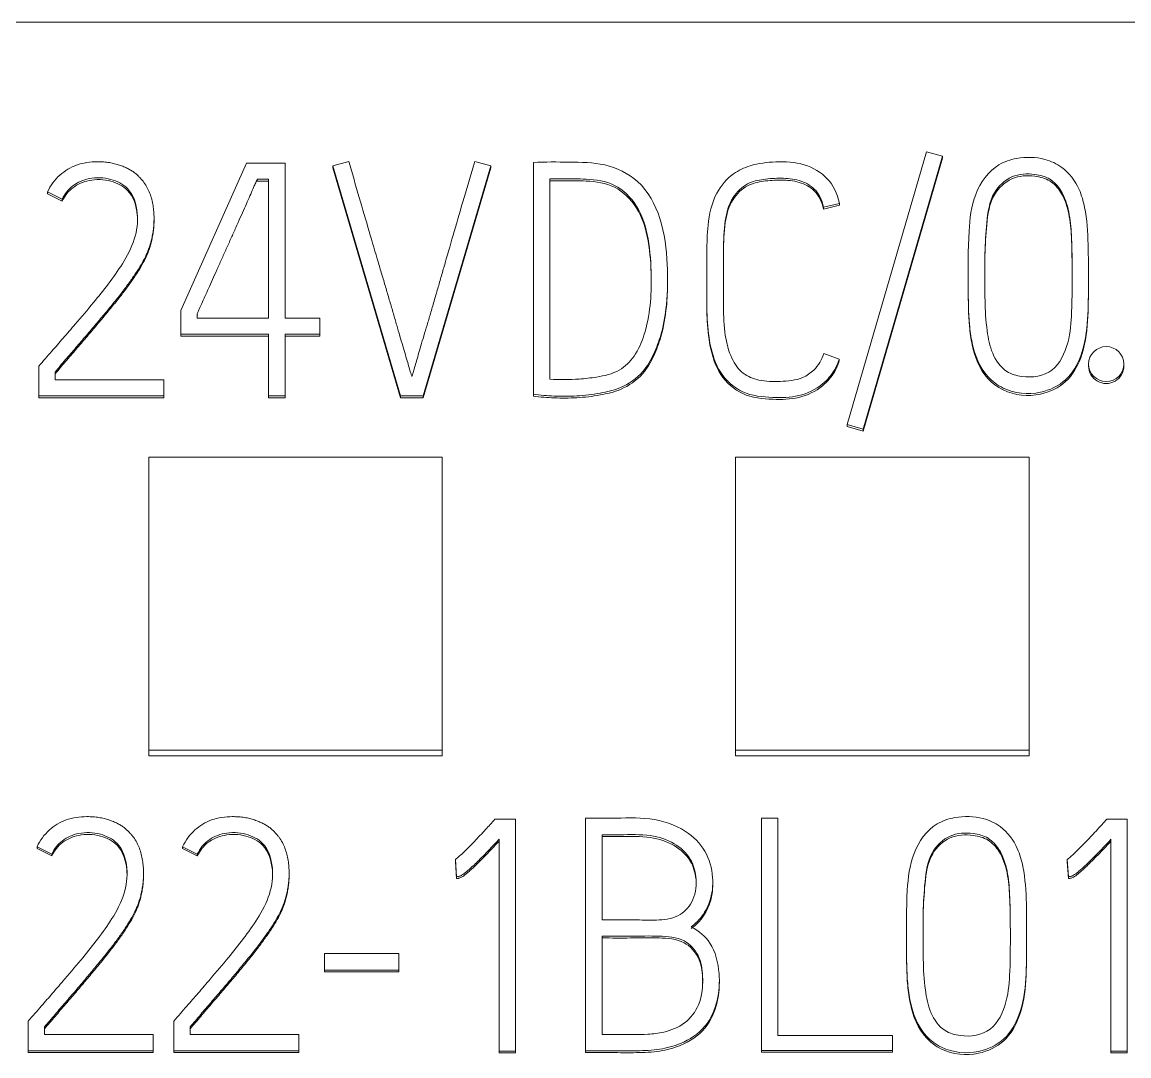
# Model space of a CAD drawing. Header units: millimetres. Extents: x 4137 to 6698, y 1400 to 3585.
# Drawn here: x 6123.78 to 6131.33, y 3365.75 to 3372.79 of the extents above; entities that cross this region are included whole.
import ezdxf

# ---------------------------------------------------------------- set-up
doc = ezdxf.new("R2010")
doc.units = ezdxf.units.MM
doc.layers.add('000-PI-Oprema', color=30, linetype='Continuous', lineweight=5)

msp = doc.modelspace()

# ---------------------------------------------------------------- linework, layer by layer
at = {"layer": '000-PI-Oprema', "color": 0, "linetype": 'ByBlock', "lineweight": 0}
for p, q in [((6142.0477, 3372.7912), (6117.2477, 3372.7912)), ((6129.9478, 3371.9076), (6129.4085, 3370.0476)), ((6130.0565, 3371.8768), (6129.9478, 3371.9076)), ((6125.3142, 3371.8306), (6124.8659, 3370.8268)), ((6125.5783, 3371.8306), (6125.3142, 3371.8306)), ((6125.5783, 3370.774), (6125.5783, 3371.8306)), ((6126.011, 3371.8416), (6125.9023, 3371.8108)), ((6126.9786, 3371.8108), (6126.8698, 3371.8416)), ((6127.2693, 3371.835), (6127.2693, 3370.2545)), ((6129.5172, 3370.0168), (6130.0565, 3371.8768)), ((6129.5172, 3370.0041), (6130.0565, 3371.8641)), ((6130.0565, 3371.8768), (6130.0565, 3371.8641)), ((6125.9023, 3371.8108), (6126.3638, 3370.2435)), ((6125.9023, 3371.8108), (6125.9023, 3371.7981)), ((6125.9023, 3371.7981), (6126.3638, 3370.2308)), ((6126.5192, 3370.2435), (6126.9786, 3371.8108)), ((6126.5192, 3370.2308), (6126.9786, 3371.7981)), ((6126.9786, 3371.8108), (6126.9786, 3371.7981)), ((6125.3874, 3371.7205), (6125.3874, 3371.7078)), ((6125.3874, 3371.7205), (6125.4651, 3371.7205)), ((6125.3874, 3371.7078), (6125.4651, 3371.7078)), ((6125.4651, 3371.7205), (6125.4651, 3370.774)), ((6127.3824, 3371.7227), (6127.3824, 3370.358)), ((6123.9583, 3371.6347), (6123.9583, 3371.622)), ((6124.0582, 3371.584), (6123.9583, 3371.6347)), ((6124.0582, 3371.5713), (6123.9583, 3371.622)), ((6124.0582, 3371.584), (6124.0582, 3371.5713)), ((6129.3552, 3371.5554), (6129.2465, 3371.529)), ((6129.3552, 3371.5427), (6129.2465, 3371.5163)), ((6129.2465, 3371.529), (6129.2465, 3371.5163)), ((6129.3552, 3371.5554), (6129.3552, 3371.5427)), ((6124.684, 3371.4424), (6124.684, 3371.4551)), ((6128.452, 3371.194), (6128.452, 3371.1813)), ((6128.4522, 3371.0589), (6128.4522, 3371.0716)), ((6130.2326, 3371.1236), (6130.2326, 3371.1109)), ((6131.0518, 3371.0799), (6131.0518, 3371.0926)), ((6128.1838, 3371.0171), (6128.1838, 3371.0298)), ((6128.4512, 3370.894), (6128.4512, 3370.8813)), ((6124.8659, 3370.8268), (6124.8659, 3370.6639)), ((6124.9769, 3370.774), (6124.9769, 3370.8026)), ((6124.9769, 3370.7899), (6124.9802, 3370.7971)), ((6125.4651, 3370.774), (6124.9769, 3370.774)), ((6125.8135, 3370.774), (6125.5783, 3370.774)), ((6125.8135, 3370.6639), (6125.8135, 3370.774)), ((6124.8659, 3370.6639), (6124.8659, 3370.6512)), ((6124.8659, 3370.6639), (6125.4651, 3370.6639)), ((6124.8659, 3370.6512), (6125.4651, 3370.6512)), ((6125.4651, 3370.6639), (6125.4651, 3370.2435)), ((6125.5783, 3370.2435), (6125.5783, 3370.6639)), ((6125.5783, 3370.6639), (6125.8135, 3370.6639)), ((6125.5783, 3370.6512), (6125.8135, 3370.6512)), ((6125.8135, 3370.6639), (6125.8135, 3370.6512)), ((6129.2487, 3370.5319), (6129.353, 3370.4945)), ((6129.353, 3370.4945), (6129.353, 3370.4818)), ((6123.8984, 3370.2435), (6123.8984, 3370.446)), ((6124.0093, 3370.4064), (6124.0093, 3370.3536)), ((6131.0529, 3370.4601), (6131.0529, 3370.4474)), ((6131.2934, 3370.4474), (6131.2934, 3370.4601)), ((6124.0093, 3370.3536), (6124.7505, 3370.3536)), ((6124.7505, 3370.3536), (6124.7505, 3370.2435)), ((6123.8984, 3370.2435), (6123.8984, 3370.2308)), ((6124.7505, 3370.2435), (6123.8984, 3370.2435)), ((6124.7505, 3370.2435), (6124.7505, 3370.2308)), ((6125.4651, 3370.2435), (6125.5783, 3370.2435)), ((6125.4651, 3370.2435), (6125.4651, 3370.2308)), ((6125.5783, 3370.2435), (6125.5783, 3370.2308)), ((6126.3638, 3370.2435), (6126.5192, 3370.2435)), ((6126.3638, 3370.2435), (6126.3638, 3370.2308)), ((6126.5192, 3370.2435), (6126.5192, 3370.2308)), ((6127.2693, 3370.2545), (6127.2693, 3370.2418)), ((6124.7505, 3370.2308), (6123.8984, 3370.2308)), ((6125.4651, 3370.2308), (6125.5783, 3370.2308)), ((6126.3638, 3370.2308), (6126.5192, 3370.2308)), ((6129.4085, 3370.0476), (6129.5172, 3370.0168)), ((6129.4085, 3370.0476), (6129.4085, 3370.0349)), ((6129.4085, 3370.0349), (6129.5172, 3370.0041)), ((6129.5172, 3370.0168), (6129.5172, 3370.0041)), ((6124.6477, 3369.8267), (6124.6477, 3367.8281)), ((6126.6477, 3369.8267), (6124.6477, 3369.8267)), ((6126.6477, 3367.8281), (6126.6477, 3369.8267)), ((6128.6477, 3369.8267), (6128.6477, 3367.8281)), ((6130.6477, 3369.8267), (6128.6477, 3369.8267)), ((6130.6477, 3367.8281), (6130.6477, 3369.8267)), ((6124.6477, 3367.8281), (6126.6477, 3367.8281)), ((6124.6477, 3367.8281), (6124.6477, 3367.79)), ((6126.6477, 3367.8281), (6126.6477, 3367.79)), ((6128.6477, 3367.8281), (6128.6477, 3367.79)), ((6128.6477, 3367.8281), (6130.6477, 3367.8281)), ((6130.6477, 3367.8281), (6130.6477, 3367.79)), ((6124.6477, 3367.79), (6126.6477, 3367.79)), ((6128.6477, 3367.79), (6130.6477, 3367.79)), ((6127.007, 3367.3582), (6127.1468, 3367.3582)), ((6127.1468, 3367.3582), (6127.1468, 3365.7778)), ((6127.6239, 3365.78), (6127.6239, 3367.3648)), ((6128.8235, 3367.3648), (6128.8235, 3365.7822)), ((6128.9345, 3367.3648), (6128.8235, 3367.3648)), ((6128.9345, 3365.8837), (6128.9345, 3367.3648)), ((6131.177, 3367.3582), (6131.3168, 3367.3582)), ((6131.3168, 3367.3582), (6131.3168, 3365.7778)), ((6127.7371, 3367.2525), (6127.7371, 3366.6714)), ((6123.8869, 3367.1711), (6123.8869, 3367.1584)), ((6123.9867, 3367.1205), (6123.8869, 3367.1711)), ((6123.9867, 3367.1078), (6123.8869, 3367.1584)), ((6124.8788, 3367.1711), (6124.8788, 3367.1584)), ((6124.9787, 3367.1205), (6124.8788, 3367.1711)), ((6124.9787, 3367.1078), (6124.8788, 3367.1584)), ((6127.0358, 3365.7778), (6127.0358, 3367.2217)), ((6131.2058, 3365.7778), (6131.2058, 3367.2217)), ((6123.9867, 3367.1205), (6123.9867, 3367.1078)), ((6124.9787, 3367.1205), (6124.9787, 3367.1078)), ((6126.7382, 3367.0835), (6126.7382, 3367.0708)), ((6126.7451, 3366.9664), (6126.7382, 3367.0835)), ((6130.9082, 3367.0835), (6130.9082, 3367.0708)), ((6130.9151, 3366.9664), (6130.9082, 3367.0835)), ((6126.7451, 3366.9537), (6126.7382, 3367.0708)), ((6130.9151, 3366.9537), (6130.9082, 3367.0708)), ((6124.6125, 3366.9789), (6124.6125, 3366.9916)), ((6125.6045, 3366.9789), (6125.6045, 3366.9916)), ((6126.7451, 3366.9664), (6126.7451, 3366.9537)), ((6128.492, 3366.9165), (6128.492, 3366.9373)), ((6130.9151, 3366.9664), (6130.9151, 3366.9537)), ((6129.8117, 3366.6309), (6129.8117, 3366.6182)), ((6127.7371, 3366.5614), (6127.7371, 3365.89)), ((6130.6309, 3366.5873), (6130.6309, 3366.6)), ((6125.8464, 3366.4425), (6125.8464, 3366.3303)), ((6126.3523, 3366.4425), (6125.8464, 3366.4425)), ((6126.3523, 3366.3303), (6126.3523, 3366.4425)), ((6125.8464, 3366.3303), (6125.8464, 3366.3176)), ((6125.8464, 3366.3303), (6126.3523, 3366.3303)), ((6126.3523, 3366.3303), (6126.3523, 3366.3176)), ((6125.8464, 3366.3176), (6126.3523, 3366.3176)), ((6128.5366, 3366.2445), (6128.5366, 3366.2572)), ((6123.827, 3365.78), (6123.827, 3365.9825)), ((6123.9379, 3365.9428), (6123.9379, 3365.89)), ((6124.8189, 3365.78), (6124.8189, 3365.9825)), ((6124.9299, 3365.9428), (6124.9299, 3365.89)), ((6123.9379, 3365.89), (6124.6791, 3365.89)), ((6124.6791, 3365.89), (6124.6791, 3365.78)), ((6124.9299, 3365.89), (6125.6711, 3365.89)), ((6125.6711, 3365.89), (6125.6711, 3365.78)), ((6129.7178, 3365.8837), (6128.9345, 3365.8837)), ((6129.7178, 3365.7822), (6129.7178, 3365.8837)), ((6123.827, 3365.78), (6123.827, 3365.7673)), ((6124.6791, 3365.78), (6123.827, 3365.78)), ((6124.6791, 3365.7673), (6123.827, 3365.7673)), ((6124.6791, 3365.78), (6124.6791, 3365.7673)), ((6124.8189, 3365.78), (6124.8189, 3365.7673)), ((6125.6711, 3365.78), (6124.8189, 3365.78)), ((6125.6711, 3365.7673), (6124.8189, 3365.7673)), ((6125.6711, 3365.78), (6125.6711, 3365.7673)), ((6127.1468, 3365.7778), (6127.0358, 3365.7778)), ((6127.0358, 3365.7778), (6127.0358, 3365.7651)), ((6127.1468, 3365.7651), (6127.0358, 3365.7651)), ((6127.1468, 3365.7778), (6127.1468, 3365.7651)), ((6127.6239, 3365.78), (6127.6239, 3365.7673)), ((6128.8235, 3365.7822), (6128.8235, 3365.7695)), ((6128.8235, 3365.7822), (6129.7178, 3365.7822)), ((6128.8235, 3365.7695), (6129.7178, 3365.7695)), ((6129.7178, 3365.7822), (6129.7178, 3365.7695)), ((6131.2058, 3365.7778), (6131.2058, 3365.7651)), ((6131.3168, 3365.7778), (6131.2058, 3365.7778)), ((6131.3168, 3365.7651), (6131.2058, 3365.7651)), ((6131.3168, 3365.7778), (6131.3168, 3365.7651))]:
    msp.add_line(p, q, dxfattribs=at)
msp.add_ellipse((6131.1731, 3370.4601), major_axis=(-0.1202, 0), ratio=0.991902, dxfattribs=at)
msp.add_ellipse((6131.1731, 3370.4474), major_axis=(-0.1202, 0), ratio=0.991902, start_param=0, end_param=3.141593, dxfattribs=at)
for points, knots in [([(6123.9583, 3371.6347), (6123.9779, 3371.6776), (6124.034, 3371.7528), (6124.1559, 3371.8272), (6124.2641, 3371.8411), (6124.3394, 3371.8385), (6124.3788, 3371.8343), (6124.4148, 3371.8268), (6124.4476, 3371.8172), (6124.4776, 3371.8062), (6124.505, 3371.7938), (6124.5296, 3371.78), (6124.5516, 3371.7649), (6124.5707, 3371.7486), (6124.5873, 3371.7318), (6124.6022, 3371.7153), (6124.62, 3371.6929), (6124.6385, 3371.6627), (6124.6565, 3371.6239), (6124.6691, 3371.583), (6124.6776, 3371.5412), (6124.6828, 3371.4989), (6124.6844, 3371.4579), (6124.6832, 3371.4186), (6124.6799, 3371.3811), (6124.6744, 3371.3443), (6124.6669, 3371.3088), (6124.6577, 3371.275), (6124.6442, 3371.2361), (6124.6245, 3371.1898), (6124.5948, 3371.1352), (6124.5578, 3371.0767), (6124.5142, 3371.0144), (6124.465, 3370.9483), (6124.4101, 3370.8792), (6124.3506, 3370.8069), (6124.2874, 3370.7313), (6124.2206, 3370.6532), (6124.1514, 3370.5727), (6124.0807, 3370.4901), (6124.0333, 3370.4345), (6124.0093, 3370.4064)], [0, 0, 0, 0, 0.061339, 0.118477, 0.180647, 0.199061, 0.216082, 0.231833, 0.246526, 0.260308, 0.273254, 0.285426, 0.29689, 0.307753, 0.31802, 0.327627, 0.336606, 0.355189, 0.37361, 0.392165, 0.410785, 0.42927, 0.447741, 0.464235, 0.480574, 0.496814, 0.51268, 0.527892, 0.542508, 0.566365, 0.593275, 0.623397, 0.656474, 0.692185, 0.730563, 0.771282, 0.814001, 0.858722, 0.904903, 0.951996, 1, 1, 1, 1]), ([(6126.4415, 3370.3756), (6126.4394, 3370.382), (6126.434, 3370.3989), (6126.4245, 3370.4305), (6126.4117, 3370.4734), (6126.3962, 3370.526), (6126.3784, 3370.5866), (6126.3588, 3370.6539), (6126.3375, 3370.7273), (6126.3145, 3370.8062), (6126.2904, 3370.8894), (6126.2652, 3370.9755), (6126.2394, 3371.0628), (6126.2001, 3371.1925), (6126.1487, 3371.3704), (6126.0812, 3371.6007), (6126.0348, 3371.7595), (6126.011, 3371.8416)], [0, 0, 0, 0, 0.013272, 0.034859, 0.06476, 0.101229, 0.142516, 0.188621, 0.238884, 0.292645, 0.349905, 0.409112, 0.468717, 0.528719, 0.675164, 0.832258, 1, 1, 1, 1]), ([(6126.8698, 3371.8416), (6126.8455, 3371.7596), (6126.7985, 3371.6009), (6126.7311, 3371.3705), (6126.68, 3371.1928), (6126.6428, 3371.0627), (6126.6176, 3370.9754), (6126.5927, 3370.8894), (6126.5684, 3370.8061), (6126.5451, 3370.7272), (6126.5231, 3370.6539), (6126.5029, 3370.5866), (6126.4852, 3370.5261), (6126.4702, 3370.4735), (6126.458, 3370.4305), (6126.4489, 3370.3989), (6126.4436, 3370.382), (6126.4415, 3370.3756)], [0, 0, 0, 0, 0.167989, 0.325145, 0.471471, 0.531274, 0.590769, 0.649955, 0.70726, 0.76111, 0.811506, 0.857719, 0.899023, 0.935417, 0.96522, 0.986746, 1, 1, 1, 1]), ([(6127.2693, 3370.2545), (6127.3165, 3370.2485), (6127.4146, 3370.2404), (6127.567, 3370.2411), (6127.7188, 3370.2587), (6127.8794, 3370.296), (6128.0141, 3370.3906), (6128.093, 3370.5265), (6128.1486, 3370.6799), (6128.1847, 3370.8851), (6128.1859, 3371.1535), (6128.1532, 3371.4487), (6128.0108, 3371.7165), (6127.7603, 3371.8359), (6127.5124, 3371.8366), (6127.3508, 3371.8393), (6127.2693, 3371.835)], [0, 0, 0, 0, 0.048928, 0.10152, 0.156673, 0.206259, 0.270351, 0.31956, 0.366981, 0.439378, 0.534587, 0.645045, 0.746603, 0.832762, 0.916147, 1, 1, 1, 1]), ([(6129.353, 3370.4945), (6129.3456, 3370.4692), (6129.3193, 3370.4062), (6129.2334, 3370.3055), (6129.0806, 3370.2339), (6128.8912, 3370.2295), (6128.6911, 3370.2498), (6128.5294, 3370.3955), (6128.468, 3370.5914), (6128.4486, 3370.8), (6128.4531, 3371.0113), (6128.4514, 3371.2163), (6128.4539, 3371.4214), (6128.4965, 3371.6157), (6128.6133, 3371.7565), (6128.7609, 3371.8239), (6128.9272, 3371.8446), (6129.1147, 3371.8355), (6129.2889, 3371.7331), (6129.3407, 3371.6235), (6129.3552, 3371.5554)], [0, 0, 0, 0, 0.023749, 0.063372, 0.118592, 0.172501, 0.236244, 0.297229, 0.359591, 0.421629, 0.490644, 0.554667, 0.610982, 0.680492, 0.733777, 0.772528, 0.826559, 0.886213, 0.942216, 1, 1, 1, 1]), ([(6130.5626, 3371.8619), (6130.5201, 3371.8541), (6130.3962, 3371.8135), (6130.262, 3371.6216), (6130.2298, 3371.3238), (6130.2338, 3371.0274), (6130.2332, 3370.7723), (6130.2627, 3370.5623), (6130.3232, 3370.3972), (6130.5045, 3370.2628), (6130.7072, 3370.2444), (6130.9105, 3370.3392), (6131.0208, 3370.5327), (6131.052, 3370.7664), (6131.0515, 3371.0209), (6131.0525, 3371.2752), (6131.0407, 3371.4879), (6130.9883, 3371.6732), (6130.8965, 3371.799), (6130.7367, 3371.8714), (6130.6263, 3371.8736), (6130.5626, 3371.8619)], [0, 0, 0, 0, 0.03125, 0.09375, 0.15625, 0.25, 0.3125, 0.34375, 0.40625, 0.4375, 0.5, 0.546875, 0.59375, 0.65625, 0.71875, 0.78125, 0.84375, 0.875, 0.921875, 0.953125, 1, 1, 1, 1]), ([(6130.7887, 3371.7211), (6130.7586, 3371.7395), (6130.6703, 3371.7624), (6130.5244, 3371.7545), (6130.3822, 3371.6203), (6130.3569, 3371.4215), (6130.3437, 3371.2151), (6130.3467, 3371.0375), (6130.3465, 3370.8625), (6130.3554, 3370.704), (6130.3889, 3370.5314), (6130.4728, 3370.4064), (6130.6328, 3370.361), (6130.8244, 3370.3886), (6130.9256, 3370.6091), (6130.9411, 3370.8464), (6130.9412, 3371.0948), (6130.9393, 3371.3223), (6130.9239, 3371.498), (6130.8804, 3371.6337), (6130.8187, 3371.7027), (6130.7887, 3371.7211)], [0, 0, 0, 0, 0.03125, 0.078125, 0.125, 0.1875, 0.25, 0.3125, 0.34375, 0.40625, 0.453125, 0.5, 0.53125, 0.59375, 0.65625, 0.71875, 0.8125, 0.875, 0.921875, 0.96875, 1, 1, 1, 1]), ([(6123.8984, 3370.446), (6123.9279, 3370.48), (6123.9831, 3370.5434), (6124.0665, 3370.6387), (6124.1613, 3370.7492), (6124.2656, 3370.8711), (6124.3739, 3371.0073), (6124.4744, 3371.1466), (6124.5595, 3371.3059), (6124.583, 3371.4881), (6124.5312, 3371.6595), (6124.3851, 3371.7307), (6124.2493, 3371.7364), (6124.1247, 3371.6834), (6124.0768, 3371.6217), (6124.0582, 3371.584)], [0, 0, 0, 0, 0.068794, 0.128406, 0.193582, 0.291346, 0.373604, 0.45943, 0.554437, 0.645803, 0.738171, 0.803969, 0.878932, 0.940491, 1, 1, 1, 1]), ([(6124.5714, 3371.4376), (6124.5714, 3371.4504), (6124.5681, 3371.5249), (6124.5312, 3371.6468), (6124.3851, 3371.718), (6124.2493, 3371.7237), (6124.1247, 3371.6707), (6124.0768, 3371.609), (6124.0582, 3371.5713)], [0, 0, 0, 0, 0.051721, 0.299015, 0.475174, 0.675868, 0.840679, 1, 1, 1, 1]), ([(6124.9769, 3370.8026), (6124.9784, 3370.8059), (6124.9836, 3370.8169), (6124.9942, 3370.8404), (6125.0106, 3370.8765), (6125.0316, 3370.9228), (6125.056, 3370.9771), (6125.0831, 3371.0377), (6125.1125, 3371.1036), (6125.144, 3371.1737), (6125.1767, 3371.2463), (6125.2095, 3371.3192), (6125.2413, 3371.3904), (6125.2714, 3371.4581), (6125.2994, 3371.5213), (6125.3249, 3371.5789), (6125.3472, 3371.6293), (6125.3653, 3371.6703), (6125.3783, 3371.6996), (6125.385, 3371.715), (6125.3874, 3371.7205)], [0, 0, 0, 0, 0.010734, 0.036404, 0.077011, 0.128795, 0.187998, 0.254619, 0.326966, 0.403344, 0.483752, 0.564544, 0.642072, 0.716335, 0.785641, 0.848294, 0.904294, 0.950045, 0.981947, 1, 1, 1, 1]), ([(6127.3824, 3370.358), (6127.4489, 3370.3534), (6127.5548, 3370.3537), (6127.7132, 3370.3719), (6127.8548, 3370.4027), (6127.9673, 3370.5157), (6128.0339, 3370.6714), (6128.0702, 3370.8579), (6128.0746, 3371.0786), (6128.0614, 3371.31), (6127.9944, 3371.5374), (6127.8329, 3371.698), (6127.6407, 3371.7247), (6127.4939, 3371.7223), (6127.4117, 3371.7228), (6127.3824, 3371.7227)], [0, 0, 0, 0, 0.085013, 0.135874, 0.205821, 0.265138, 0.333279, 0.422662, 0.50952, 0.618636, 0.722487, 0.80996, 0.894466, 0.962458, 1, 1, 1, 1]), ([(6128.0722, 3371.0125), (6128.0722, 3371.0245), (6128.0715, 3371.1209), (6128.0614, 3371.2973), (6127.9944, 3371.5247), (6127.8329, 3371.6853), (6127.6407, 3371.712), (6127.4939, 3371.7096), (6127.4117, 3371.7101), (6127.3824, 3371.71)], [0, 0, 0, 0, 0.030851, 0.246457, 0.451657, 0.624495, 0.791473, 0.92582, 1, 1, 1, 1]), ([(6129.2465, 3371.529), (6129.2362, 3371.5802), (6129.1997, 3371.6563), (6129.0806, 3371.7211), (6128.9585, 3371.7296), (6128.8402, 3371.7231), (6128.7169, 3371.6958), (6128.6125, 3371.5925), (6128.5673, 3371.4265), (6128.5647, 3371.2452), (6128.5657, 3371.0495), (6128.564, 3370.8562), (6128.5691, 3370.6666), (6128.6095, 3370.5084), (6128.6883, 3370.3907), (6128.8148, 3370.341), (6128.9539, 3370.3408), (6129.0885, 3370.3506), (6129.1963, 3370.4247), (6129.234, 3370.4868), (6129.2487, 3370.5319)], [0, 0, 0, 0, 0.052928, 0.097969, 0.144851, 0.190624, 0.232935, 0.284925, 0.348337, 0.424764, 0.49245, 0.572241, 0.64631, 0.708712, 0.757514, 0.801091, 0.856423, 0.915681, 0.949914, 1, 1, 1, 1]), ([(6129.2465, 3371.5163), (6129.2362, 3371.5675), (6129.1997, 3371.6436), (6129.0806, 3371.7084), (6128.9585, 3371.7169), (6128.8402, 3371.7104), (6128.7169, 3371.6831), (6128.6125, 3371.5798), (6128.5673, 3371.4138), (6128.5647, 3371.2325), (6128.5655, 3371.0618), (6128.5649, 3370.9579), (6128.5649, 3370.9131)], [0, 0, 0, 0, 0.097342, 0.180178, 0.266401, 0.350584, 0.428399, 0.524015, 0.640638, 0.781197, 0.905681, 1, 1, 1, 1]), ([(6130.7887, 3371.7084), (6130.7586, 3371.7268), (6130.6703, 3371.7497), (6130.5244, 3371.7418), (6130.3822, 3371.6076), (6130.3569, 3371.4088), (6130.3464, 3371.2452), (6130.3457, 3371.1482), (6130.3457, 3371.1215)], [0, 0, 0, 0, 0.114194, 0.285486, 0.456777, 0.685166, 0.913555, 1, 1, 1, 1]), ([(6130.9409, 3371.0342), (6130.9409, 3371.0617), (6130.9405, 3371.1598), (6130.9393, 3371.3096), (6130.9239, 3371.4853), (6130.8804, 3371.621), (6130.8187, 3371.69), (6130.7887, 3371.7084)], [0, 0, 0, 0, 0.115044, 0.410029, 0.631268, 0.852507, 1, 1, 1, 1]), ([(6124.684, 3371.4441), (6124.684, 3371.444), (6124.684, 3371.4312), (6124.6832, 3371.4059), (6124.6799, 3371.3684), (6124.6744, 3371.3316), (6124.6669, 3371.2961), (6124.6577, 3371.2623), (6124.6442, 3371.2234), (6124.6245, 3371.1771), (6124.5948, 3371.1225), (6124.5578, 3371.064), (6124.5142, 3371.0017), (6124.465, 3370.9356), (6124.4101, 3370.8665), (6124.3506, 3370.7942), (6124.2874, 3370.7186), (6124.2206, 3370.6405), (6124.1514, 3370.56), (6124.0807, 3370.4774), (6124.0333, 3370.4218), (6124.0093, 3370.3937)], [0, 0, 0, 0, 0.000351, 0.030208, 0.059783, 0.089178, 0.117897, 0.145433, 0.17189, 0.215074, 0.263783, 0.318309, 0.378181, 0.442821, 0.512289, 0.585996, 0.663321, 0.744272, 0.827864, 0.913107, 1, 1, 1, 1]), ([(6130.2326, 3371.1108), (6130.2326, 3371.0646), (6130.2336, 3370.9335), (6130.2332, 3370.7596), (6130.2627, 3370.5496), (6130.3232, 3370.3845), (6130.5045, 3370.2501), (6130.7072, 3370.2317), (6130.9105, 3370.3265), (6131.0208, 3370.52), (6131.052, 3370.7537), (6131.0516, 3370.9473), (6131.0518, 3371.056), (6131.0518, 3371.0799)], [0, 0, 0, 0, 0.065476, 0.18556, 0.245602, 0.365686, 0.425728, 0.545812, 0.635875, 0.725938, 0.846022, 0.966106, 1, 1, 1, 1]), ([(6127.2693, 3370.2418), (6127.3165, 3370.2358), (6127.4146, 3370.2277), (6127.567, 3370.2284), (6127.7188, 3370.246), (6127.8794, 3370.2833), (6128.0141, 3370.3779), (6128.093, 3370.5138), (6128.1486, 3370.6672), (6128.1784, 3370.8366), (6128.1838, 3370.9617), (6128.1838, 3371.0173)], [0, 0, 0, 0, 0.098443, 0.204258, 0.315227, 0.414995, 0.543949, 0.642959, 0.738369, 0.884032, 1, 1, 1, 1]), ([(6129.353, 3370.4818), (6129.3456, 3370.4565), (6129.3193, 3370.3935), (6129.2334, 3370.2928), (6129.0806, 3370.2212), (6128.8912, 3370.2168), (6128.6911, 3370.2371), (6128.5294, 3370.3828), (6128.468, 3370.5787), (6128.4524, 3370.7466), (6128.4512, 3370.8475), (6128.4512, 3370.8814)], [0, 0, 0, 0, 0.052439, 0.139927, 0.261857, 0.380889, 0.521635, 0.656293, 0.793992, 0.930972, 1, 1, 1, 1]), ([(6123.8869, 3367.1711), (6123.9064, 3367.2141), (6123.9626, 3367.2892), (6124.0845, 3367.3637), (6124.1927, 3367.3775), (6124.268, 3367.3749), (6124.3074, 3367.3707), (6124.3433, 3367.3633), (6124.3761, 3367.3536), (6124.4062, 3367.3427), (6124.4335, 3367.3302), (6124.4582, 3367.3164), (6124.4802, 3367.3014), (6124.4992, 3367.285), (6124.5159, 3367.2682), (6124.5308, 3367.2517), (6124.5485, 3367.2293), (6124.5671, 3367.1991), (6124.5851, 3367.1603), (6124.5977, 3367.1195), (6124.6061, 3367.0776), (6124.6114, 3367.0353), (6124.613, 3366.9943), (6124.6118, 3366.955), (6124.6085, 3366.9175), (6124.6029, 3366.8808), (6124.5955, 3366.8452), (6124.5863, 3366.8114), (6124.5727, 3366.7725), (6124.553, 3366.7263), (6124.5234, 3366.6716), (6124.4864, 3366.6131), (6124.4428, 3366.5508), (6124.3935, 3366.4848), (6124.3387, 3366.4156), (6124.2791, 3366.3433), (6124.2159, 3366.2677), (6124.1492, 3366.1896), (6124.0799, 3366.1091), (6124.0093, 3366.0266), (6123.9619, 3365.9709), (6123.9379, 3365.9428)], [0, 0, 0, 0, 0.061339, 0.118477, 0.180647, 0.199061, 0.216082, 0.231833, 0.246526, 0.260308, 0.273254, 0.285426, 0.29689, 0.307753, 0.31802, 0.327627, 0.336606, 0.355189, 0.37361, 0.392165, 0.410785, 0.42927, 0.447741, 0.464235, 0.480574, 0.496814, 0.51268, 0.527892, 0.542508, 0.566365, 0.593275, 0.623397, 0.656474, 0.692185, 0.730563, 0.771282, 0.814001, 0.858722, 0.904903, 0.951996, 1, 1, 1, 1]), ([(6124.8788, 3367.1711), (6124.8984, 3367.2141), (6124.9545, 3367.2892), (6125.0764, 3367.3637), (6125.1847, 3367.3775), (6125.26, 3367.3749), (6125.2993, 3367.3707), (6125.3353, 3367.3633), (6125.3681, 3367.3536), (6125.3982, 3367.3427), (6125.4255, 3367.3302), (6125.4501, 3367.3164), (6125.4721, 3367.3014), (6125.4912, 3367.285), (6125.5079, 3367.2682), (6125.5227, 3367.2517), (6125.5405, 3367.2293), (6125.5591, 3367.1991), (6125.5771, 3367.1603), (6125.5897, 3367.1195), (6125.5981, 3367.0776), (6125.6034, 3367.0353), (6125.6049, 3366.9943), (6125.6037, 3366.955), (6125.6004, 3366.9175), (6125.5949, 3366.8808), (6125.5874, 3366.8452), (6125.5783, 3366.8114), (6125.5647, 3366.7725), (6125.545, 3366.7263), (6125.5154, 3366.6716), (6125.4783, 3366.6131), (6125.4347, 3366.5508), (6125.3855, 3366.4848), (6125.3306, 3366.4156), (6125.2711, 3366.3433), (6125.2079, 3366.2677), (6125.1411, 3366.1896), (6125.0719, 3366.1091), (6125.0013, 3366.0266), (6124.9538, 3365.9709), (6124.9299, 3365.9428)], [0, 0, 0, 0, 0.061339, 0.118477, 0.180647, 0.199061, 0.216082, 0.231833, 0.246526, 0.260308, 0.273254, 0.285426, 0.29689, 0.307753, 0.31802, 0.327627, 0.336606, 0.355189, 0.37361, 0.392165, 0.410785, 0.42927, 0.447741, 0.464235, 0.480574, 0.496814, 0.51268, 0.527892, 0.542508, 0.566365, 0.593275, 0.623397, 0.656474, 0.692185, 0.730563, 0.771282, 0.814001, 0.858722, 0.904903, 0.951996, 1, 1, 1, 1]), ([(6130.1416, 3367.3693), (6130.0992, 3367.3615), (6129.9752, 3367.3209), (6129.8411, 3367.1289), (6129.8088, 3366.8312), (6129.8128, 3366.5347), (6129.8122, 3366.2796), (6129.8417, 3366.0696), (6129.9022, 3365.9045), (6130.0835, 3365.7701), (6130.2863, 3365.7518), (6130.4896, 3365.8465), (6130.5999, 3366.0401), (6130.6311, 3366.2737), (6130.6306, 3366.5282), (6130.6315, 3366.7825), (6130.6197, 3366.9952), (6130.5673, 3367.1805), (6130.4755, 3367.3063), (6130.3157, 3367.3788), (6130.2053, 3367.3809), (6130.1416, 3367.3693)], [0, 0, 0, 0, 0.03125, 0.09375, 0.15625, 0.25, 0.3125, 0.34375, 0.40625, 0.4375, 0.5, 0.546875, 0.59375, 0.65625, 0.71875, 0.78125, 0.84375, 0.875, 0.921875, 0.953125, 1, 1, 1, 1]), ([(6126.7382, 3367.0835), (6126.7574, 3367.0995), (6126.8023, 3367.1387), (6126.869, 3367.2086), (6126.9398, 3367.2838), (6126.9859, 3367.3346), (6127.007, 3367.3582)], [0, 0, 0, 0, 0.194145, 0.465142, 0.75263, 1, 1, 1, 1]), ([(6127.6239, 3367.3648), (6127.6831, 3367.3652), (6127.829, 3367.3624), (6128.0619, 3367.376), (6128.2966, 3367.304), (6128.4517, 3367.1486), (6128.5019, 3366.9684), (6128.4839, 3366.8063), (6128.4209, 3366.692), (6128.3696, 3366.6434), (6128.3451, 3366.6252)], [0, 0, 0, 0, 0.121799, 0.300471, 0.478612, 0.608153, 0.736749, 0.853072, 0.938599, 1, 1, 1, 1]), ([(6130.9082, 3367.0835), (6130.9274, 3367.0995), (6130.9723, 3367.1387), (6131.039, 3367.2086), (6131.1098, 3367.2838), (6131.1559, 3367.3346), (6131.177, 3367.3582)], [0, 0, 0, 0, 0.194145, 0.465142, 0.75263, 1, 1, 1, 1]), ([(6123.827, 3365.9825), (6123.8565, 3366.0164), (6123.9117, 3366.0798), (6123.995, 3366.1752), (6124.0899, 3366.2857), (6124.1942, 3366.4075), (6124.3025, 3366.5438), (6124.403, 3366.683), (6124.4881, 3366.8423), (6124.5116, 3367.0246), (6124.4598, 3367.1959), (6124.3137, 3367.2671), (6124.1778, 3367.2729), (6124.0533, 3367.2199), (6124.0054, 3367.1581), (6123.9867, 3367.1205)], [0, 0, 0, 0, 0.068794, 0.128406, 0.193582, 0.291346, 0.373604, 0.45943, 0.554437, 0.645803, 0.738171, 0.803969, 0.878932, 0.940491, 1, 1, 1, 1]), ([(6124.5, 3366.9741), (6124.5, 3366.9869), (6124.4966, 3367.0613), (6124.4598, 3367.1832), (6124.3137, 3367.2544), (6124.1778, 3367.2602), (6124.0533, 3367.2072), (6124.0054, 3367.1454), (6123.9867, 3367.1078)], [0, 0, 0, 0, 0.051721, 0.299015, 0.475174, 0.675868, 0.840679, 1, 1, 1, 1]), ([(6124.8189, 3365.9825), (6124.8485, 3366.0164), (6124.9036, 3366.0798), (6124.987, 3366.1752), (6125.0818, 3366.2857), (6125.1861, 3366.4075), (6125.2945, 3366.5438), (6125.3949, 3366.683), (6125.48, 3366.8423), (6125.5035, 3367.0246), (6125.4517, 3367.1959), (6125.3057, 3367.2671), (6125.1698, 3367.2729), (6125.0453, 3367.2199), (6124.9973, 3367.1581), (6124.9787, 3367.1205)], [0, 0, 0, 0, 0.068794, 0.128406, 0.193582, 0.291346, 0.373604, 0.45943, 0.554437, 0.645803, 0.738171, 0.803969, 0.878932, 0.940491, 1, 1, 1, 1]), ([(6125.492, 3366.9741), (6125.492, 3366.9869), (6125.4886, 3367.0613), (6125.4517, 3367.1832), (6125.3057, 3367.2544), (6125.1698, 3367.2602), (6125.0453, 3367.2072), (6124.9973, 3367.1454), (6124.9787, 3367.1078)], [0, 0, 0, 0, 0.051721, 0.299015, 0.475174, 0.675868, 0.840679, 1, 1, 1, 1]), ([(6127.7371, 3366.6714), (6127.7853, 3366.6714), (6127.8707, 3366.6711), (6128.0004, 3366.6724), (6128.1297, 3366.6669), (6128.2742, 3366.69), (6128.3726, 3366.8133), (6128.3877, 3366.9567), (6128.3445, 3367.0993), (6128.229, 3367.2046), (6128.0556, 3367.2594), (6127.8875, 3367.251), (6127.7774, 3367.253), (6127.7371, 3367.2525)], [0, 0, 0, 0, 0.089881, 0.159215, 0.241238, 0.333496, 0.41712, 0.515535, 0.593949, 0.688978, 0.794399, 0.924872, 1, 1, 1, 1]), ([(6128.3793, 3366.9154), (6128.3792, 3366.9281), (6128.3758, 3366.9832), (6128.3445, 3367.0866), (6128.229, 3367.1919), (6128.0556, 3367.2467), (6127.8875, 3367.2383), (6127.7774, 3367.2403), (6127.7371, 3367.2398)], [0, 0, 0, 0, 0.046506, 0.200835, 0.387866, 0.595348, 0.852137, 1, 1, 1, 1]), ([(6130.3677, 3367.2284), (6130.3377, 3367.2468), (6130.2493, 3367.2697), (6130.1035, 3367.2618), (6129.9612, 3367.1277), (6129.9359, 3366.9289), (6129.9227, 3366.7224), (6129.9257, 3366.5449), (6129.9256, 3366.3698), (6129.9345, 3366.2114), (6129.9679, 3366.0387), (6130.0518, 3365.9138), (6130.2118, 3365.8684), (6130.4034, 3365.8959), (6130.5046, 3366.1165), (6130.5202, 3366.3537), (6130.5202, 3366.6021), (6130.5184, 3366.8296), (6130.503, 3367.0053), (6130.4594, 3367.141), (6130.3977, 3367.21), (6130.3677, 3367.2284)], [0, 0, 0, 0, 0.03125, 0.078125, 0.125, 0.1875, 0.25, 0.3125, 0.34375, 0.40625, 0.453125, 0.5, 0.53125, 0.59375, 0.65625, 0.71875, 0.8125, 0.875, 0.921875, 0.96875, 1, 1, 1, 1]), ([(6130.3677, 3367.2157), (6130.3377, 3367.2341), (6130.2493, 3367.257), (6130.1035, 3367.2491), (6129.9612, 3367.115), (6129.9359, 3366.9162), (6129.9255, 3366.7525), (6129.9247, 3366.6555), (6129.9247, 3366.6289)], [0, 0, 0, 0, 0.114194, 0.285486, 0.456777, 0.685166, 0.913555, 1, 1, 1, 1]), ([(6127.0358, 3367.2217), (6127.0179, 3367.2026), (6126.9848, 3367.1674), (6126.9386, 3367.1193), (6126.8995, 3367.0797), (6126.8666, 3367.0476), (6126.8389, 3367.0218), (6126.8158, 3367.0017), (6126.7967, 3366.9869), (6126.7817, 3366.9766), (6126.7696, 3366.9708), (6126.7599, 3366.9684), (6126.7521, 3366.9668), (6126.7473, 3366.9664), (6126.7451, 3366.9664)], [0, 0, 0, 0, 0.200504, 0.370797, 0.510902, 0.6264, 0.722885, 0.800448, 0.861213, 0.907383, 0.939504, 0.963232, 0.983337, 1, 1, 1, 1]), ([(6127.0358, 3367.209), (6127.0179, 3367.1899), (6126.9848, 3367.1547), (6126.9386, 3367.1066), (6126.8995, 3367.067), (6126.8666, 3367.0349), (6126.8389, 3367.0091), (6126.8158, 3366.989), (6126.7967, 3366.9742), (6126.7817, 3366.9639), (6126.7696, 3366.9581), (6126.7599, 3366.9557), (6126.7521, 3366.9541), (6126.7473, 3366.9537), (6126.7451, 3366.9537)], [0, 0, 0, 0, 0.200504, 0.370797, 0.510902, 0.6264, 0.722885, 0.800448, 0.861213, 0.907383, 0.939504, 0.963232, 0.983337, 1, 1, 1, 1]), ([(6130.5199, 3366.5416), (6130.5199, 3366.5691), (6130.5196, 3366.6671), (6130.5184, 3366.8169), (6130.503, 3366.9926), (6130.4594, 3367.1283), (6130.3977, 3367.1973), (6130.3677, 3367.2157)], [0, 0, 0, 0, 0.115044, 0.410029, 0.631268, 0.852507, 1, 1, 1, 1]), ([(6131.2058, 3367.2217), (6131.1879, 3367.2026), (6131.1548, 3367.1674), (6131.1086, 3367.1193), (6131.0695, 3367.0797), (6131.0366, 3367.0476), (6131.0089, 3367.0218), (6130.9858, 3367.0017), (6130.9667, 3366.9869), (6130.9517, 3366.9766), (6130.9396, 3366.9708), (6130.9299, 3366.9684), (6130.9221, 3366.9668), (6130.9173, 3366.9664), (6130.9151, 3366.9664)], [0, 0, 0, 0, 0.200504, 0.370797, 0.510902, 0.6264, 0.722885, 0.800448, 0.861213, 0.907383, 0.939504, 0.963232, 0.983337, 1, 1, 1, 1]), ([(6131.2058, 3367.209), (6131.1879, 3367.1899), (6131.1548, 3367.1547), (6131.1086, 3367.1066), (6131.0695, 3367.067), (6131.0366, 3367.0349), (6131.0089, 3367.0091), (6130.9858, 3366.989), (6130.9667, 3366.9742), (6130.9517, 3366.9639), (6130.9396, 3366.9581), (6130.9299, 3366.9557), (6130.9221, 3366.9541), (6130.9173, 3366.9537), (6130.9151, 3366.9537)], [0, 0, 0, 0, 0.200504, 0.370797, 0.510902, 0.6264, 0.722885, 0.800448, 0.861213, 0.907383, 0.939504, 0.963232, 0.983337, 1, 1, 1, 1]), ([(6124.6125, 3366.9806), (6124.6125, 3366.9804), (6124.6126, 3366.9676), (6124.6118, 3366.9423), (6124.6085, 3366.9048), (6124.6029, 3366.8681), (6124.5955, 3366.8325), (6124.5863, 3366.7987), (6124.5727, 3366.7598), (6124.553, 3366.7136), (6124.5234, 3366.6589), (6124.4864, 3366.6004), (6124.4428, 3366.5381), (6124.3935, 3366.4721), (6124.3387, 3366.4029), (6124.2791, 3366.3306), (6124.2159, 3366.255), (6124.1492, 3366.1769), (6124.0799, 3366.0964), (6124.0093, 3366.0139), (6123.9619, 3365.9582), (6123.9379, 3365.9301)], [0, 0, 0, 0, 0.000351, 0.030208, 0.059783, 0.089178, 0.117897, 0.145433, 0.17189, 0.215074, 0.263783, 0.318309, 0.378181, 0.442821, 0.512289, 0.585996, 0.663321, 0.744272, 0.827864, 0.913107, 1, 1, 1, 1]), ([(6125.6045, 3366.9806), (6125.6045, 3366.9804), (6125.6045, 3366.9676), (6125.6037, 3366.9423), (6125.6004, 3366.9048), (6125.5949, 3366.8681), (6125.5874, 3366.8325), (6125.5783, 3366.7987), (6125.5647, 3366.7598), (6125.545, 3366.7136), (6125.5154, 3366.6589), (6125.4783, 3366.6004), (6125.4347, 3366.5381), (6125.3855, 3366.4721), (6125.3306, 3366.4029), (6125.2711, 3366.3306), (6125.2079, 3366.255), (6125.1411, 3366.1769), (6125.0719, 3366.0964), (6125.0013, 3366.0139), (6124.9538, 3365.9582), (6124.9299, 3365.9301)], [0, 0, 0, 0, 0.000351, 0.030208, 0.059783, 0.089178, 0.117897, 0.145433, 0.17189, 0.215074, 0.263783, 0.318309, 0.378181, 0.442821, 0.512289, 0.585996, 0.663321, 0.744272, 0.827864, 0.913107, 1, 1, 1, 1]), ([(6128.492, 3366.9189), (6128.4922, 3366.8724), (6128.479, 3366.7846), (6128.4209, 3366.6793), (6128.3696, 3366.6307), (6128.3451, 3366.6125)], [0, 0, 0, 0, 0.39415, 0.746816, 1, 1, 1, 1]), ([(6128.3451, 3366.6252), (6128.3986, 3366.5953), (6128.4967, 3366.5134), (6128.5444, 3366.3162), (6128.5311, 3366.119), (6128.4519, 3365.9318), (6128.2919, 3365.8281), (6128.1269, 3365.7846), (6127.967, 3365.7785), (6127.7982, 3365.7804), (6127.682, 3365.78), (6127.6239, 3365.78)], [0, 0, 0, 0, 0.103943, 0.238103, 0.352261, 0.47238, 0.599265, 0.688206, 0.785795, 0.892897, 1, 1, 1, 1]), ([(6127.7371, 3365.89), (6127.7763, 3365.8898), (6127.8801, 3365.8905), (6128.0209, 3365.8884), (6128.1732, 3365.9043), (6128.3077, 3365.959), (6128.4168, 3366.1008), (6128.4287, 3366.2708), (6128.4075, 3366.4322), (6128.294, 3366.5525), (6128.1168, 3366.5643), (6127.9318, 3366.5605), (6127.8018, 3366.5614), (6127.7371, 3366.5614)], [0, 0, 0, 0, 0.066156, 0.175169, 0.23737, 0.32413, 0.412445, 0.52466, 0.605148, 0.683631, 0.78156, 0.89078, 1, 1, 1, 1]), ([(6128.423, 3366.2413), (6128.423, 3366.2531), (6128.4214, 3366.3132), (6128.4075, 3366.4195), (6128.294, 3366.5398), (6128.1168, 3366.5516), (6127.9318, 3366.5478), (6127.8018, 3366.5487), (6127.7371, 3366.5487)], [0, 0, 0, 0, 0.039686, 0.202294, 0.36085, 0.558693, 0.779347, 1, 1, 1, 1]), ([(6129.8117, 3366.6182), (6129.8117, 3366.5719), (6129.8126, 3366.4408), (6129.8122, 3366.2669), (6129.8417, 3366.0569), (6129.9022, 3365.8918), (6130.0835, 3365.7574), (6130.2863, 3365.7391), (6130.4896, 3365.8338), (6130.5999, 3366.0274), (6130.6311, 3366.261), (6130.6307, 3366.4546), (6130.6309, 3366.5633), (6130.6309, 3366.5873)], [0, 0, 0, 0, 0.065476, 0.18556, 0.245602, 0.365686, 0.425728, 0.545812, 0.635875, 0.725938, 0.846022, 0.966106, 1, 1, 1, 1]), ([(6128.5366, 3366.2461), (6128.5368, 3366.2003), (6128.5246, 3366.091), (6128.4519, 3365.9191), (6128.2919, 3365.8154), (6128.1269, 3365.7719), (6127.967, 3365.7658), (6127.7982, 3365.7677), (6127.682, 3365.7673), (6127.6239, 3365.7673)], [0, 0, 0, 0, 0.115677, 0.279669, 0.452899, 0.574324, 0.707557, 0.853779, 1, 1, 1, 1])]:
    msp.add_open_spline(points, degree=3, knots=knots, dxfattribs=at)

doc.saveas('drawing.dxf')
